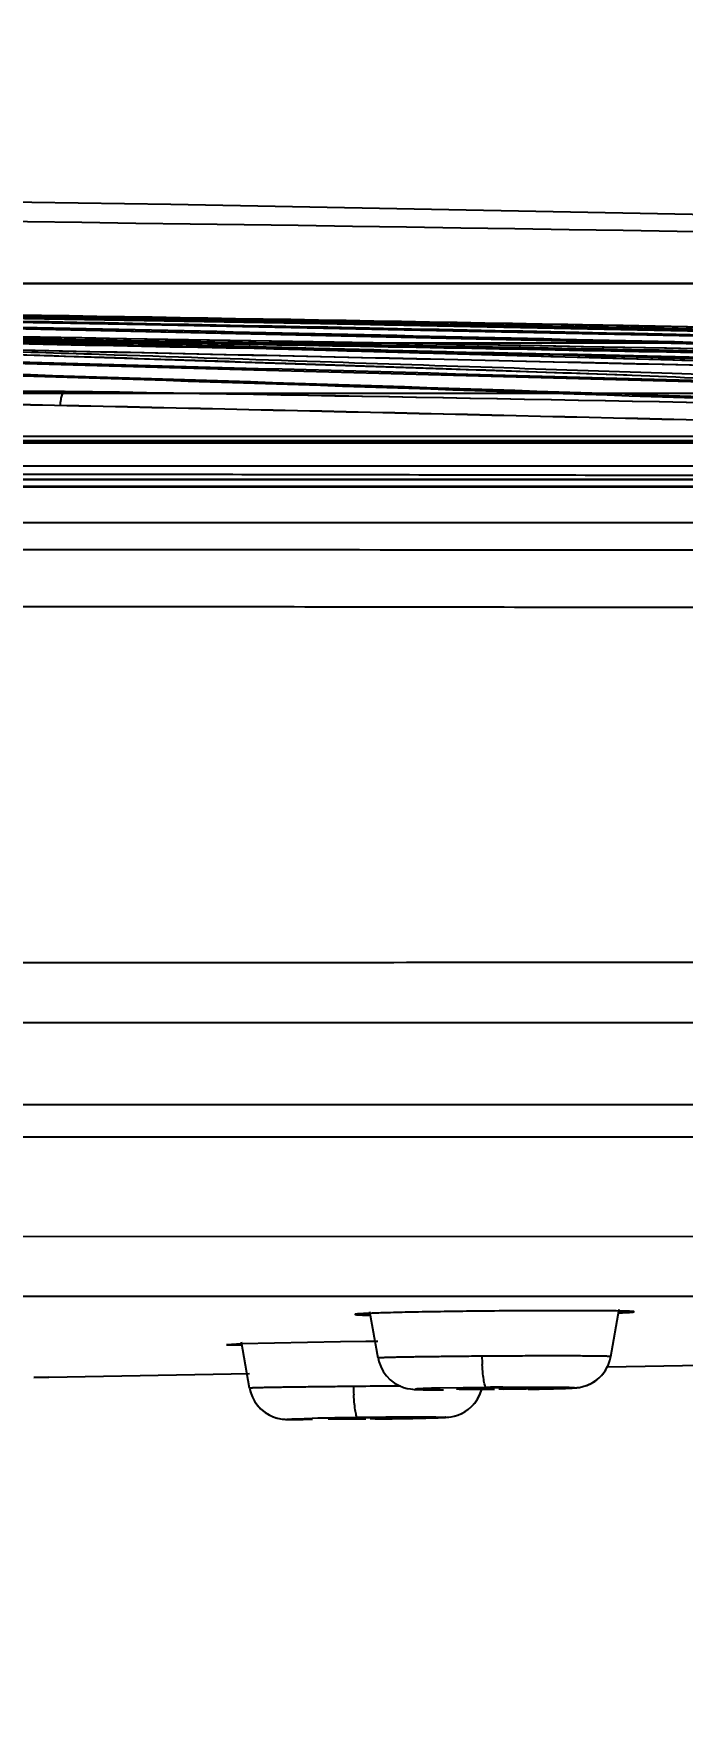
# Model space of a CAD drawing. Header units: millimetres. Extents: x 687 to 1107, y -116 to 478.
# Drawn here: x 954.598 to 956.319, y 374.081 to 378.553 of the extents above; entities that cross this region are included whole.
import ezdxf

# ---------------------------------------------------------------- set-up
doc = ezdxf.new("R2010")
doc.units = ezdxf.units.MM
doc.header["$LTSCALE"] = 0.1
doc.layers.add('DIM', color=3, linetype='Continuous')
doc.styles.get("Standard").update_dxf_attribs({"font": 'arial.ttf'})
doc.dimstyles.new('ISO-25', dxfattribs={"dimtxt": 2.5, "dimasz": 2.5, "dimexe": 1.25, "dimexo": 0.625, "dimtad": 1, "dimlfac": 5, "dimtxsty": 'Standard', "dimcen": 2.5, "dimadec": 0, "dimazin": 0, "dimtfac": 1, "dimtmove": 0, "dimatfit": 3, "dimfxl": 0, "dimarcsym": 0})

# ---------------------------------------------------------------- blocks, each defined once
blk = doc.blocks.new('*D66')
at = {"layer": 'Defpoints', "color": 0}
for p in [(944.6671, 406.9555), (944.6671, 389.8246), (1014.6687, 375.8242)]:
    blk.add_point(p, dxfattribs=at)
at = {"layer": 'DIM', "color": 0, "lineweight": -2}
for p, q in [((944.6671, 390.4496), (944.6671, 408.2055)), ((1014.6687, 376.4492), (1014.6687, 408.2055)), ((1012.1687, 406.9555), (947.1671, 406.9555))]:
    blk.add_line(p, q, dxfattribs=at)
at = {"layer": 'DIM', "color": 0}
for points in [[(947.1671, 407.3722), (947.1671, 406.5389), (944.6671, 406.9555)], [(1012.1687, 407.3722), (1012.1687, 406.5389), (1014.6687, 406.9555)]]:
    blk.add_solid(points, dxfattribs=at)
at = {"layer": 'DIM', "color": 0, "insert": (979.6679, 408.8578), "char_height": 2.5, "attachment_point": 5}
blk.add_mtext('350', dxfattribs=at)
blk = doc.blocks.new('*D59')
at = {"layer": 'Defpoints', "color": 0}
for p in [(924.9281, 376.0821), (964.4062, 376.0834), (964.4062, 366.3875)]:
    blk.add_point(p, dxfattribs=at)
at = {"layer": 'DIM', "color": 0, "lineweight": -2}
for p, q in [((924.9281, 375.4571), (924.9281, 365.1375)), ((964.4062, 375.4584), (964.4062, 365.1375)), ((927.4281, 366.3875), (961.9062, 366.3875))]:
    blk.add_line(p, q, dxfattribs=at)
at = {"layer": 'DIM', "color": 0}
for points in [[(927.4281, 366.8042), (927.4281, 365.9709), (924.9281, 366.3875)], [(961.9062, 366.8042), (961.9062, 365.9709), (964.4062, 366.3875)]]:
    blk.add_solid(points, dxfattribs=at)
at = {"layer": 'DIM', "color": 0, "insert": (944.6671, 368.289), "char_height": 2.5, "attachment_point": 5}
blk.add_mtext('197', dxfattribs=at)

msp = doc.modelspace()

# ---------------------------------------------------------------- linework, layer by layer
for p, q in [((954.6796, 377.6032), (949.9044, 377.6032)), ((957.5897, 377.5969), (951.5037, 377.5994)), ((953.7062, 377.5986), (959.3718, 377.5964)), ((963.4856, 377.4667), (925.8486, 377.4667)), ((927.8361, 377.4666), (956.7883, 377.4667)), ((945.7182, 377.4731), (963.2813, 377.4731)), ((946.085, 377.4731), (963.2877, 377.4731)), ((951.5283, 377.4857), (957.652, 377.4832)), ((959.4495, 377.4827), (953.7408, 377.4849)), ((945.7815, 377.4056), (963.2928, 377.4056)), ((957.7062, 377.3691), (953.6734, 377.3693)), ((953.6849, 377.3693), (959.4959, 377.3693)), ((963.131, 377.3504), (953.6724, 377.3503)), ((953.6653, 377.2556), (963.0315, 377.2556)), ((955.1209, 377.1825), (953.8861, 377.1835)), ((955.2548, 377.1824), (955.1209, 377.1825)), ((955.463, 377.1822), (955.2548, 377.1824)), ((955.5176, 377.1821), (955.463, 377.1822)), ((955.7079, 377.182), (955.5176, 377.1821)), ((955.7828, 377.1819), (955.7079, 377.182)), ((955.8399, 377.1819), (955.7828, 377.1819)), ((955.8871, 377.1819), (955.8399, 377.1819)), ((956.1309, 377.1818), (955.8871, 377.1819)), ((956.183, 377.1817), (956.1309, 377.1818)), ((956.6125, 377.1817), (956.183, 377.1817)), ((944.6673, 375.9279), (958.8297, 375.9279)), ((958.721, 375.7092), (946.9021, 375.7092)), ((925.3524, 375.6246), (963.9821, 375.6246)), ((959.5566, 375.36), (954.2395, 375.3591)), ((954.5632, 375.2014), (954.6043, 375.2014)), ((954.6043, 375.2014), (954.6397, 375.2014)), ((954.6397, 375.2014), (954.6808, 375.2014)), ((954.6808, 375.2014), (955.4517, 375.2015)), ((955.4517, 375.2015), (955.7262, 375.2015)), ((955.7262, 375.2015), (955.821, 375.2015)), ((955.821, 375.2015), (956.1431, 375.2016)), ((956.1431, 375.2016), (956.1916, 375.2016)), ((956.1916, 375.2016), (957.3373, 375.2018)), ((955.5121, 375.0372), (955.4904, 375.16)), ((956.1298, 375.0411), (956.152, 375.167)), ((955.1496, 375.0748), (955.1102, 375.0726)), ((955.1102, 375.0726), (955.1499, 375.0714)), ((955.4127, 375.0802), (955.1496, 375.0748)), ((955.1711, 374.9573), (955.1496, 375.0796)), ((955.4794, 375.0811), (955.4127, 375.0802)), ((955.5117, 375.0815), (955.4794, 375.0811)), ((955.5121, 375.0371), (955.5121, 375.0371)), ((955.8206, 375.0423), (955.7876, 375.042)), ((956.1205, 375.0138), (956.7992, 375.0263)), ((954.5989, 374.9858), (954.6385, 374.9864)), ((954.6385, 374.9864), (954.5989, 374.9858)), ((954.6385, 374.9864), (955.1705, 374.9963)), ((955.1712, 374.9573), (955.1733, 374.948)), ((955.4795, 374.9621), (955.4464, 374.9618)), ((955.799, 374.9595), (955.6768, 374.9575)), ((955.7225, 374.9559), (955.7206, 374.9556)), ((955.7836, 374.9576), (955.7225, 374.9559)), ((955.8206, 374.958), (955.809, 374.9579)), ((955.8434, 374.9599), (955.9652, 374.9602)), ((955.9661, 374.9556), (955.8447, 374.9537)), ((955.8576, 374.9555), (955.911, 374.9567)), ((955.911, 374.9567), (955.9187, 374.9572)), ((955.9187, 374.9572), (955.9206, 374.9575)), ((955.9844, 374.956), (955.9936, 374.9563)), ((955.9878, 374.9561), (956.002, 374.9566)), ((955.9973, 374.9564), (956.0095, 374.9568)), ((956.0057, 374.9567), (956.0162, 374.9571)), ((956.0132, 374.957), (956.0219, 374.9573)), ((956.0198, 374.9572), (956.027, 374.9576)), ((956.0254, 374.9575), (956.0314, 374.9579)), ((955.2767, 374.8741), (955.2825, 374.874)), ((955.3813, 374.8762), (955.3795, 374.876)), ((955.3795, 374.876), (955.4598, 374.8761)), ((955.4422, 374.8778), (955.3813, 374.8762)), ((955.4795, 374.8783), (955.4676, 374.8782)), ((955.5795, 374.8786), (955.5045, 374.8786)), ((955.5168, 374.8769), (955.57, 374.8781)), ((955.57, 374.8781), (955.5777, 374.8784)), ((955.5777, 374.8784), (955.5795, 374.8786))]:
    msp.add_line(p, q)
for points in [[(963.6652, 377.8919), (960.8572, 377.9723), (957.9595, 378.0418), (954.9619, 378.0993), (951.8879, 378.1431), (948.7709, 378.1718)], [(956.1722, 377.6466), (954.4387, 377.7042), (952.7709, 377.755), (951.1688, 377.7979), (949.6324, 377.8324), (948.1617, 377.8582), (946.7567, 377.8753)], [(959.3728, 377.5964), (957.0874, 377.6637), (954.8974, 377.7252), (952.8028, 377.7784), (950.8036, 377.8217), (948.8998, 377.854), (947.0915, 377.8747)], [(961.7131, 377.5979), (959.106, 377.663), (956.6079, 377.7233), (954.2185, 377.7762), (951.938, 377.8196), (949.7664, 377.8522), (947.7036, 377.8735)], [(962.5689, 377.6009), (959.8995, 377.6689), (957.3414, 377.7291), (954.8948, 377.7802), (952.5595, 377.8213), (950.3358, 377.8519), (948.2234, 377.8722)], [(962.9272, 377.603), (960.2865, 377.6741), (957.7492, 377.7343), (955.3154, 377.7837), (952.9851, 377.8226), (950.7584, 377.8515), (948.6352, 377.871)], [(963.0447, 377.6037), (960.5221, 377.673), (958.0586, 377.7321), (955.6542, 377.7812), (953.3091, 377.8204), (951.0232, 377.8501), (948.7966, 377.8705)], [(963.2253, 377.6047), (960.8616, 377.6715), (958.5009, 377.7292), (956.1432, 377.7779), (953.7885, 377.8175), (951.4369, 377.848), (949.0883, 377.8695)], [(963.2297, 377.6047), (960.8711, 377.6715), (958.515, 377.7291), (956.1613, 377.7778), (953.8103, 377.8173), (951.4618, 377.8479), (949.1159, 377.8694)], [(963.2384, 377.6048), (960.9954, 377.6685), (958.7084, 377.7251), (956.3776, 377.7739), (954.0028, 377.8146), (951.5842, 377.8466), (949.1218, 377.8694)], [(955.5122, 375.0372), (955.5143, 375.0277), (955.519, 375.0145), (955.5258, 375.0017), (955.5344, 374.9899), (955.5445, 374.9795), (955.5558, 374.9709), (955.5677, 374.9642), (955.5791, 374.9595), (955.5893, 374.9567), (955.5978, 374.9552), (955.6035, 374.9545), (955.6079, 374.9542), (955.612, 374.9539), (955.616, 374.9538), (955.6206, 374.9536), (955.6258, 374.9535), (955.6317, 374.9533), (955.6383, 374.9532), (955.6457, 374.9531), (955.6539, 374.953)], [(956.0304, 374.9578), (956.0347, 374.9581), (956.0396, 374.9586), (956.0464, 374.9595), (956.0551, 374.9613), (956.0668, 374.965), (956.0799, 374.9711), (956.0929, 374.9797), (956.1048, 374.9907), (956.1147, 375.0034), (956.1223, 375.0172), (956.1273, 375.0308), (956.1297, 375.0411)], [(956.0314, 374.9579), (956.0357, 374.9582), (956.0406, 374.9587), (956.0467, 374.9595), (956.0557, 374.9614), (956.0663, 374.9648), (956.0772, 374.9696), (956.0883, 374.9763), (956.0987, 374.9846), (956.1082, 374.9946), (956.1163, 375.006), (956.1204, 375.0138)], [(955.1712, 374.9572), (955.1738, 374.9463), (955.1787, 374.9331), (955.1854, 374.9209), (955.1935, 374.9099), (955.2026, 374.9004), (955.2126, 374.8925), (955.2232, 374.8861), (955.2337, 374.8813), (955.2441, 374.8779), (955.2532, 374.8759), (955.2599, 374.875), (955.2649, 374.8746), (955.2684, 374.8744), (955.2713, 374.8743), (955.2746, 374.8742)], [(955.91, 374.9545), (955.9253, 374.9547), (955.9397, 374.955), (955.9532, 374.9553), (955.9657, 374.9556), (955.9773, 374.9558), (955.9878, 374.9561)], [(955.1733, 374.948), (955.1779, 374.935), (955.1841, 374.9229), (955.1918, 374.9119), (955.2005, 374.9024), (955.21, 374.8944), (955.2202, 374.8877), (955.2305, 374.8826), (955.2407, 374.8788), (955.25, 374.8765), (955.2573, 374.8753), (955.2631, 374.8747), (955.2668, 374.8745), (955.2699, 374.8743), (955.2732, 374.8742), (955.2782, 374.8741)], [(955.714, 374.8829), (955.723, 374.8855), (955.7326, 374.8895), (955.7421, 374.8945), (955.7513, 374.9008), (955.7602, 374.9085), (955.7684, 374.9176), (955.7756, 374.928), (955.7817, 374.9395), (955.7863, 374.952)], [(955.7143, 374.8829), (955.7236, 374.8857), (955.7334, 374.8898), (955.7429, 374.895), (955.7522, 374.9015), (955.7609, 374.9093), (955.769, 374.9185), (955.7762, 374.9289), (955.7821, 374.9405), (955.7865, 374.953)], [(955.2825, 374.874), (955.2873, 374.874), (955.2929, 374.8739), (955.2991, 374.8739), (955.306, 374.8739), (955.3136, 374.8739)], [(955.5623, 374.8764), (955.5771, 374.8767), (955.5912, 374.877), (955.6044, 374.8772), (955.6168, 374.8775), (955.6283, 374.8777), (955.6388, 374.878), (955.6485, 374.8782)], [(955.6485, 374.8782), (955.6571, 374.8785), (955.6649, 374.8787), (955.6717, 374.8789)], [(955.6717, 374.8789), (955.6777, 374.8791), (955.6828, 374.8793), (955.6873, 374.8795), (955.6913, 374.8797), (955.695, 374.88), (955.6994, 374.8804), (955.706, 374.8812), (955.7143, 374.8829)]]:
    msp.add_lwpolyline(points)
for centre, radius, start, end in [((944.5977, -239.7423), 617.5703, 88.2712144, 89.5829198), ((944.6133, -238.4559), 616.2838, 88.2696343, 89.5819234), ((937.4145, -416.4997), 794.2528, 88.5888431, 88.8865301), ((937.2706, -422.3442), 800.0986, 88.5888504, 88.8843634), ((944.5526, -239.4383), 617.1245, 88.8465343, 89.0597381), ((944.5592, -239.137), 616.8233, 88.8465843, 89.0596112), ((944.2526, -85.3609), 462.9471, 88.698692, 88.94804), ((956.042, 351.0287), 24.1344, 90.52555, 90.67857), ((956.5879, 375.0655), 0.8007, 181.6822, 183.2654), ((956.2399, 374.9876), 0.7939, 181.8631, 183.466), ((955.8136, 338.0745), 36.8891, 90.37594, 90.51887), ((955.8775, 368.8039), 6.1543, 90.63773, 90.87446), ((955.954, 360.8974), 14.0629, 90.45076, 90.63166), ((955.7592, 381.4881), 6.5333, 270.35956, 270.53835), ((955.8817, 368.4602), 6.4981, 90.32411, 90.53882), ((955.7637, 381.1099), 6.1551, 270.63772, 270.87443), ((955.6436, 360.9023), 13.9781, 90.76, 91.25583), ((955.5966, 365.7726), 9.1065, 90.81159, 90.97129), ((955.7515, 354.038), 20.8432, 90.68438, 90.80633), ((955.3538, 384.5715), 9.696, 270.62656, 270.7428), ((955.6044, 365.2531), 9.626, 90.59461, 90.74321), ((955.3624, 383.9825), 9.1069, 270.81158, 270.97129), ((955.7106, 357.4179), 17.463, 90.28298, 90.68264), ((955.3196, 388.8151), 13.9408, 270.75939, 271.25797)]:
    msp.add_arc(centre, radius, start, end)
for points, knots in [([(926.277, 377.8907), (929.3414, 377.9675), (935.4713, 378.0827), (944.6676, 378.1402), (953.8638, 378.0826), (959.9937, 377.9675), (963.0581, 377.8907)], [0, 0, 0, 0, 0.25, 0.5, 0.75, 1, 1, 1, 1]), ([(944.667, 377.8881), (945.0706, 377.8881), (945.8772, 377.8883), (947.086, 377.889), (948.2918, 377.8897), (949.4933, 377.8902), (950.6887, 377.8903), (952.2636, 377.8901), (953.8207, 377.8899), (955.3507, 377.8896), (956.4552, 377.8895), (957.5152, 377.8893), (958.5133, 377.8891), (959.4275, 377.889), (960.2397, 377.8891), (960.9373, 377.8892), (961.514, 377.8893), (961.9179, 377.8895), (962.183, 377.8897), (962.386, 377.8898), (962.5935, 377.89), (962.7982, 377.8903), (962.9371, 377.8905), (963.0298, 377.8907), (963.1085, 377.8908), (963.1986, 377.891), (963.2968, 377.8912), (963.3826, 377.8913), (963.4559, 377.8915), (963.5179, 377.8916), (963.5624, 377.8917), (963.5925, 377.8918), (963.6109, 377.8918), (963.6266, 377.8919), (963.6395, 377.8919), (963.6486, 377.8919), (963.6546, 377.8919), (963.6581, 377.8919), (963.6609, 377.8919), (963.663, 377.8919), (963.6644, 377.8919), (963.6652, 377.8919), (963.6655, 377.8919), (963.6656, 377.8919)], [0, 0, 0, 0, 0.063732, 0.127369, 0.190866, 0.254139, 0.317094, 0.379625, 0.502835, 0.562966, 0.621227, 0.677238, 0.730352, 0.778832, 0.821598, 0.85859, 0.888999, 0.912651, 0.922367, 0.930873, 0.9447, 0.955137, 0.963199, 0.966622, 0.969786, 0.975624, 0.980838, 0.985306, 0.989164, 0.992421, 0.995086, 0.996199, 0.997167, 0.997992, 0.998674, 0.999215, 0.999432, 0.999615, 0.999763, 0.999877, 0.999956, 0.999982, 1, 1, 1, 1]), ([(963.0581, 377.8907), (963.0099, 377.8906), (962.9009, 377.8904), (962.7273, 377.8902), (962.5183, 377.8899), (962.2824, 377.8898), (962.004, 377.8896), (961.6714, 377.8894), (961.2614, 377.8892), (960.7632, 377.8891), (960.1833, 377.8891), (959.534, 377.889), (958.8251, 377.8891), (958.0913, 377.8892), (957.3392, 377.8894), (956.6118, 377.8895), (955.8935, 377.8896), (955.151, 377.8897), (954.3579, 377.8898), (953.5595, 377.8899), (952.796, 377.89), (952.1156, 377.8901), (951.4776, 377.8902), (950.8784, 377.8903), (950.2728, 377.8903), (949.6846, 377.8904), (949.1184, 377.8904), (948.61, 377.8903), (948.1361, 377.8902), (947.711, 377.8901), (947.2993, 377.89), (946.907, 377.8898), (946.5204, 377.8897), (946.1455, 377.8895), (945.7764, 377.8893), (945.4099, 377.8891), (945.0402, 377.8889), (944.7916, 377.8889), (944.6672, 377.8889)], [0, 0, 0, 0, 0.007865, 0.01778, 0.028328, 0.041955, 0.056264, 0.073729, 0.096226, 0.123137, 0.154999, 0.190818, 0.229056, 0.270639, 0.310512, 0.35174, 0.389304, 0.427678, 0.472863, 0.518671, 0.557925, 0.597414, 0.62966, 0.661992, 0.695165, 0.728437, 0.757945, 0.787531, 0.811366, 0.835242, 0.856876, 0.878536, 0.899228, 0.919939, 0.939685, 0.959446, 0.979719, 1, 1, 1, 1]), ([(957.5897, 377.5969), (957.5143, 377.6), (957.3493, 377.5962), (957.0797, 377.5976), (956.7641, 377.6075), (956.4159, 377.6378), (956.0499, 377.6503), (955.6666, 377.6637), (955.2456, 377.678), (954.7637, 377.6937), (954.2148, 377.7112), (953.5965, 377.7302), (952.9016, 377.7515), (952.1244, 377.7733), (951.2575, 377.7961), (950.2935, 377.819), (949.2219, 377.8411), (948.0308, 377.8611), (947.1956, 377.8712), (946.7563, 377.8753)], [0, 0, 0, 0, 0.020886, 0.045648, 0.074644, 0.108252, 0.142373, 0.175979, 0.214437, 0.258965, 0.309439, 0.366477, 0.430193, 0.501884, 0.581704, 0.670234, 0.76879, 0.878402, 1, 1, 1, 1]), ([(957.8552, 377.5968), (957.7787, 377.5998), (957.6129, 377.6061), (957.3439, 377.6157), (957.034, 377.6264), (956.679, 377.6383), (956.278, 377.6512), (955.8322, 377.6657), (955.3386, 377.6822), (954.7791, 377.701), (954.1433, 377.7204), (953.4188, 377.7428), (952.6086, 377.7659), (951.7039, 377.7903), (950.6998, 377.8149), (949.5857, 377.8387), (948.35, 377.8599), (947.4846, 377.8705), (947.0299, 377.8748)], [0, 0, 0, 0, 0.021231, 0.045963, 0.074553, 0.107144, 0.144367, 0.185681, 0.23072, 0.281188, 0.340774, 0.406927, 0.481984, 0.565314, 0.657643, 0.760226, 0.874042, 1, 1, 1, 1]), ([(959.3718, 377.5964), (959.0978, 377.6045), (958.4871, 377.6227), (957.5079, 377.6514), (956.3903, 377.6837), (955.1561, 377.7181), (953.7934, 377.7543), (952.3023, 377.7908), (950.6807, 377.8255), (948.9291, 377.8554), (947.7182, 377.8694), (947.0913, 377.8747)], [0, 0, 0, 0, 0.066936, 0.149212, 0.239255, 0.339989, 0.450754, 0.572156, 0.704266, 0.846881, 1, 1, 1, 1]), ([(947.3501, 377.8742), (947.9687, 377.8689), (949.1646, 377.8548), (950.8964, 377.8252), (952.5034, 377.7908), (953.9856, 377.7545), (955.3445, 377.7185), (956.5793, 377.6842), (957.7021, 377.6519), (958.6925, 377.623), (959.3133, 377.6047), (959.5935, 377.5964)], [0, 0, 0, 0, 0.151541, 0.292973, 0.424288, 0.545286, 0.656171, 0.757283, 0.847871, 0.931329, 1, 1, 1, 1]), ([(947.7034, 377.8735), (948.2655, 377.8691), (949.3895, 377.8582), (951.028, 377.8361), (952.619, 377.8093), (954.1148, 377.7799), (955.5627, 377.7483), (956.9157, 377.7168), (958.2209, 377.6851), (959.432, 377.655), (960.5958, 377.6258), (961.3405, 377.6072), (961.7127, 377.5979)], [0, 0, 0, 0, 0.120335, 0.240664, 0.350842, 0.461011, 0.560979, 0.660907, 0.750759, 0.840507, 0.920287, 1, 1, 1, 1]), ([(961.8164, 377.5981), (961.4444, 377.6075), (960.6999, 377.6262), (959.5385, 377.6554), (958.3317, 377.6856), (957.0346, 377.7172), (955.6917, 377.7486), (954.2577, 377.7799), (952.7777, 377.8091), (951.2063, 377.8356), (949.5894, 377.8577), (948.481, 377.8686), (947.9268, 377.8729)], [0, 0, 0, 0, 0.08037, 0.160806, 0.250878, 0.341052, 0.440986, 0.540952, 0.650799, 0.760646, 0.880321, 1, 1, 1, 1]), ([(962.5688, 377.6009), (961.1348, 377.6384), (958.1072, 377.7164), (953.3255, 377.817), (949.9774, 377.8593), (948.2233, 377.8722)], [0, 0, 0, 0, 0.299917, 0.633249, 1, 1, 1, 1]), ([(948.4045, 377.8717), (950.1375, 377.8587), (953.4487, 377.8166), (958.1828, 377.7167), (961.1838, 377.6388), (962.607, 377.6011)], [0, 0, 0, 0, 0.366003, 0.699335, 1, 1, 1, 1]), ([(948.6352, 377.871), (950.3378, 377.8587), (953.6287, 377.8198), (958.3927, 377.7251), (961.4539, 377.6449), (962.9272, 377.603)], [0, 0, 0, 0, 0.357344, 0.690675, 1, 1, 1, 1]), ([(962.9509, 377.6031), (961.4868, 377.6451), (958.447, 377.7251), (953.7196, 377.8194), (950.4561, 377.8582), (948.7687, 377.8705)], [0, 0, 0, 0, 0.309778, 0.643109, 1, 1, 1, 1]), ([(963.0446, 377.6037), (961.5539, 377.6472), (958.4801, 377.7281), (953.7307, 377.8208), (950.472, 377.8584), (948.7965, 377.8705)], [0, 0, 0, 0, 0.313961, 0.647293, 1, 1, 1, 1]), ([(948.9046, 377.8701), (950.5673, 377.858), (953.8034, 377.8204), (958.5228, 377.728), (961.5794, 377.6472), (963.0629, 377.6038)], [0, 0, 0, 0, 0.352257, 0.685588, 1, 1, 1, 1]), ([(949.0883, 377.8695), (950.6551, 377.8582), (953.7928, 377.8234), (958.5053, 377.7352), (961.6507, 377.6522), (963.2253, 377.6047)], [0, 0, 0, 0, 0.332426, 0.665759, 1, 1, 1, 1]), ([(963.2299, 377.6047), (961.6584, 377.6522), (958.5188, 377.7351), (953.814, 377.8233), (950.6807, 377.858), (949.1159, 377.8694)], [0, 0, 0, 0, 0.334113, 0.667441, 1, 1, 1, 1]), ([(957.6413, 377.5389), (956.3932, 377.5849), (953.9415, 377.6668), (950.3306, 377.768), (947.9675, 377.8055), (946.8083, 377.8173)], [0, 0, 0, 0, 0.345747, 0.679093, 1, 1, 1, 1]), ([(946.9775, 377.8168), (948.1369, 377.8048), (950.4993, 377.767), (954.1075, 377.6657), (956.5563, 377.5844), (957.8025, 377.5388)], [0, 0, 0, 0, 0.321217, 0.65454, 1, 1, 1, 1]), ([(947.1404, 377.8168), (948.4567, 377.8041), (951.1378, 377.7655), (955.231, 377.6617), (958.0079, 377.5825), (959.4204, 377.5385)], [0, 0, 0, 0, 0.321507, 0.654857, 1, 1, 1, 1]), ([(959.5434, 377.5384), (958.1362, 377.5821), (955.3687, 377.6609), (951.2878, 377.7645), (948.6139, 377.8034), (947.3004, 377.8163)], [0, 0, 0, 0, 0.344905, 0.678229, 1, 1, 1, 1]), ([(961.7542, 377.5402), (960.1454, 377.5826), (956.9802, 377.6594), (952.3108, 377.7633), (949.2499, 377.8025), (947.7457, 377.8158)], [0, 0, 0, 0, 0.344576, 0.677922, 1, 1, 1, 1]), ([(947.8839, 377.8152), (949.376, 377.8018), (952.4115, 377.7626), (957.0409, 377.6591), (960.1784, 377.5826), (961.7728, 377.5405)], [0, 0, 0, 0, 0.32224, 0.655564, 1, 1, 1, 1]), ([(948.2576, 377.8146), (949.7942, 377.8023), (952.9249, 377.7649), (957.7063, 377.6673), (960.951, 377.5879), (962.602, 377.5433)], [0, 0, 0, 0, 0.321331, 0.654667, 1, 1, 1, 1]), ([(962.571, 377.5435), (960.937, 377.5881), (957.7252, 377.6674), (952.9915, 377.7644), (949.8915, 377.8018), (948.3696, 377.8141)], [0, 0, 0, 0, 0.345234, 0.678561, 1, 1, 1, 1]), ([(962.9505, 377.5451), (961.363, 377.5902), (958.1879, 377.6745), (953.4246, 377.7621), (950.249, 377.8016), (948.6613, 377.8131)], [0, 0, 0, 0, 0.333376, 0.666709, 1, 1, 1, 1]), ([(948.7424, 377.8124), (950.3186, 377.7995), (953.4708, 377.7623), (958.1983, 377.6731), (961.3494, 377.5913), (962.9247, 377.5448)], [0, 0, 0, 0, 0.333361, 0.666693, 1, 1, 1, 1]), ([(948.8165, 377.8127), (950.3997, 377.8004), (953.5661, 377.7643), (958.3155, 377.6753), (961.4813, 377.5929), (963.0642, 377.5459)], [0, 0, 0, 0, 0.333299, 0.666632, 1, 1, 1, 1]), ([(963.0403, 377.5459), (961.4678, 377.592), (958.3226, 377.6755), (953.6038, 377.7633), (950.4575, 377.8008), (948.8842, 377.8123)], [0, 0, 0, 0, 0.33331, 0.666643, 1, 1, 1, 1]), ([(963.8834, 377.7339), (963.8833, 377.7339), (963.883, 377.7339), (963.8822, 377.7339), (963.8808, 377.7339), (963.8787, 377.7339), (963.8759, 377.7339), (963.8724, 377.7339), (963.8664, 377.7339), (963.8573, 377.7339), (963.8443, 377.7339), (963.8287, 377.7339), (963.8103, 377.7338), (963.7802, 377.7338), (963.7357, 377.7336), (963.6738, 377.7335), (963.6005, 377.7333), (963.5148, 377.7332), (963.4166, 377.733), (963.3266, 377.7328), (963.2478, 377.7327), (963.1549, 377.7325), (963.0154, 377.7323), (962.8091, 377.732), (962.5995, 377.7318), (962.3941, 377.7316), (962.1245, 377.7314), (961.7126, 377.7313), (961.1237, 377.7311), (960.4103, 377.731), (959.5797, 377.731), (958.6456, 377.7311), (957.6281, 377.7313), (956.5504, 377.7314), (955.4305, 377.7316), (953.8837, 377.7318), (952.3124, 377.7321), (950.7254, 377.7323), (949.5227, 377.7322), (948.3143, 377.7317), (947.1013, 377.731), (945.8851, 377.7303), (945.0733, 377.7301), (944.6671, 377.73)], [0, 0, 0, 0, 0.000018, 0.000044, 0.000122, 0.000234, 0.00038, 0.000561, 0.000776, 0.001311, 0.001985, 0.002801, 0.003758, 0.004858, 0.007491, 0.01071, 0.014522, 0.018937, 0.024088, 0.029858, 0.032987, 0.036376, 0.044374, 0.054763, 0.068576, 0.077093, 0.086843, 0.110664, 0.141389, 0.178788, 0.222043, 0.271058, 0.324611, 0.3809, 0.439303, 0.499452, 0.622372, 0.684611, 0.747218, 0.810128, 0.873273, 0.936586, 1, 1, 1, 1]), ([(944.6674, 377.7311), (945.0753, 377.7311), (945.8902, 377.7313), (947.1104, 377.7318), (948.3257, 377.7323), (949.5349, 377.7326), (950.7379, 377.7325), (952.3279, 377.7323), (954.2807, 377.732), (956.1976, 377.7317), (957.6686, 377.7315), (958.6891, 377.7313), (959.4902, 377.7312), (960.0815, 377.7312), (960.4843, 377.7312), (960.8573, 377.7313), (961.1983, 377.7313), (961.506, 377.7314), (961.851, 377.7315), (962.2084, 377.7317), (962.5608, 377.7319), (962.8267, 377.7322), (963.0277, 377.7325), (963.1837, 377.7327), (963.3114, 377.733), (963.4216, 377.7332), (963.5432, 377.7334), (963.6658, 377.7337), (963.7783, 377.7339), (963.8459, 377.734), (963.876, 377.7341), (963.8835, 377.7341)], [0, 0, 0, 0, 0.063689, 0.12722, 0.190484, 0.253422, 0.316005, 0.378287, 0.501663, 0.620872, 0.677539, 0.731322, 0.780187, 0.802618, 0.82362, 0.843074, 0.860853, 0.87686, 0.891117, 0.91471, 0.932661, 0.94612, 0.956222, 0.964048, 0.970467, 0.976161, 0.981256, 0.989445, 0.995302, 0.998822, 1, 1, 1, 1]), ([(954.6685, 377.5662), (954.6691, 377.5714), (954.6702, 377.5788), (954.672, 377.5878), (954.6734, 377.5931), (954.6748, 377.5974), (954.6764, 377.6008), (954.6782, 377.6032), (954.6796, 377.6032)], [0, 0, 0, 0, 0.397963, 0.562548, 0.701616, 0.814151, 0.900163, 1, 1, 1, 1]), ([(950.1994, 377.3819), (950.4777, 377.382), (950.8947, 377.382), (951.4501, 377.3812), (952.0027, 377.3801), (952.5535, 377.3792), (953.1023, 377.38), (953.6462, 377.3815), (954.3207, 377.3838), (955.1221, 377.3833), (955.9108, 377.3814), (956.4321, 377.3806), (956.6901, 377.3804)], [0, 0, 0, 0, 0.128622, 0.192739, 0.256702, 0.384029, 0.447329, 0.510347, 0.635438, 0.759056, 0.88076, 1, 1, 1, 1]), ([(953.6724, 377.3503), (954.4122, 377.3503), (955.7527, 377.3502), (957.5781, 377.3503), (959.0535, 377.3503), (960.2415, 377.3503), (961.1872, 377.3503), (961.919, 377.3503), (962.4571, 377.35), (962.8389, 377.3504), (963.0448, 377.351), (963.1311, 377.3508)], [0, 0, 0, 0, 0.234635, 0.425168, 0.578946, 0.702579, 0.801963, 0.878897, 0.934701, 0.97261, 1, 1, 1, 1]), ([(949.7993, 377.0307), (950.4239, 377.0318), (951.6664, 377.0327), (953.2141, 377.0327), (954.4385, 377.0324), (955.1935, 377.032), (955.7899, 377.031), (956.2297, 377.0302), (956.6634, 377.0299), (956.9503, 377.0303), (957.0927, 377.0306)], [0, 0, 0, 0, 0.256904, 0.511089, 0.636606, 0.76055, 0.821626, 0.881952, 0.941438, 1, 1, 1, 1]), ([(944.6671, 376.0869), (945.4076, 376.0872), (946.8858, 376.0874), (949.0967, 376.0868), (951.2904, 376.0872), (953.1023, 376.087), (954.5314, 376.0872), (955.5791, 376.0876), (956.6018, 376.0883), (957.4349, 376.0888), (958.082, 376.0884), (958.6947, 376.0876), (959.4188, 376.0865), (960.2301, 376.0866), (960.745, 376.0871), (960.9883, 376.0872)], [0, 0, 0, 0, 0.136111, 0.271708, 0.406381, 0.539336, 0.604747, 0.669067, 0.731911, 0.792739, 0.82219, 0.850865, 0.905361, 0.95527, 1, 1, 1, 1]), ([(955.4902, 375.1559), (955.4872, 375.1558), (955.4815, 375.1556), (955.4736, 375.1552), (955.4668, 375.1548), (955.4613, 375.1545), (955.4569, 375.1541), (955.4541, 375.1538), (955.4525, 375.1536), (955.4517, 375.1534), (955.4513, 375.1533), (955.4511, 375.1531), (955.4511, 375.1531)], [0, 0, 0, 0, 0.231334, 0.433303, 0.605312, 0.746773, 0.857108, 0.935802, 0.963253, 0.982845, 0.994759, 1, 1, 1, 1]), ([(955.4511, 375.1531), (955.4511, 375.153), (955.4514, 375.1528), (955.4518, 375.1527), (955.4527, 375.1526), (955.4538, 375.1524), (955.4552, 375.1523), (955.4577, 375.1521), (955.4617, 375.1518), (955.4673, 375.1516), (955.4741, 375.1513), (955.482, 375.1511), (955.4877, 375.151), (955.4908, 375.1509)], [0, 0, 0, 0, 0.006213, 0.019328, 0.039975, 0.068282, 0.104291, 0.148017, 0.258625, 0.399775, 0.570828, 0.771125, 1, 1, 1, 1]), ([(955.7561, 375.1614), (955.704, 375.1608), (955.631, 375.1597), (955.5423, 375.1577), (955.5059, 375.1566), (955.4902, 375.1559)], [0, 0, 0, 0, 0.588602, 0.822908, 1, 1, 1, 1]), ([(956.1512, 375.1621), (956.1318, 375.1625), (956.0863, 375.1629), (956.0097, 375.1631), (955.9188, 375.1628), (955.8542, 375.1624), (955.8206, 375.1621)], [0, 0, 0, 0, 0.175702, 0.413328, 0.695148, 1, 1, 1, 1]), ([(956.1913, 375.16), (956.1913, 375.1601), (956.1911, 375.1603), (956.1906, 375.1604), (956.1898, 375.1605), (956.1887, 375.1607), (956.1873, 375.1608), (956.1847, 375.161), (956.1807, 375.1612), (956.1751, 375.1615), (956.1682, 375.1617), (956.1601, 375.1619), (956.1543, 375.162), (956.1512, 375.1621)], [0, 0, 0, 0, 0.005576, 0.018048, 0.038165, 0.06607, 0.101813, 0.145414, 0.256028, 0.39739, 0.568908, 0.76998, 1, 1, 1, 1]), ([(956.1515, 375.1572), (956.1546, 375.1573), (956.1603, 375.1576), (956.1684, 375.1579), (956.1752, 375.1583), (956.1809, 375.1586), (956.1848, 375.1589), (956.1873, 375.1592), (956.1887, 375.1594), (956.1898, 375.1595), (956.1906, 375.1597), (956.1911, 375.1598), (956.1913, 375.16), (956.1913, 375.16)], [0, 0, 0, 0, 0.230123, 0.431313, 0.602916, 0.744282, 0.854773, 0.898282, 0.933958, 0.961823, 0.981925, 0.994402, 1, 1, 1, 1]), ([(955.7876, 375.042), (955.7692, 375.0419), (955.7333, 375.0416), (955.6892, 375.0411), (955.6558, 375.0407), (955.6327, 375.0404), (955.6113, 375.0401), (955.5915, 375.0398), (955.5737, 375.0394), (955.558, 375.0391), (955.5444, 375.0388), (955.5346, 375.0385), (955.5279, 375.0382), (955.5237, 375.0381), (955.5203, 375.0379), (955.5174, 375.0378), (955.5152, 375.0376), (955.5137, 375.0375), (955.5129, 375.0374), (955.5125, 375.0373), (955.5122, 375.0373), (955.5121, 375.0372), (955.5121, 375.0371)], [0, 0, 0, 0, 0.200363, 0.390788, 0.479862, 0.563812, 0.642005, 0.713808, 0.778602, 0.835883, 0.885215, 0.92616, 0.943352, 0.958294, 0.970969, 0.981364, 0.989464, 0.99526, 0.997291, 0.998747, 0.999632, 1, 1, 1, 1]), ([(955.799, 374.9594), (955.7984, 374.9595), (955.7975, 374.9604), (955.7967, 374.9619), (955.7956, 374.9646), (955.7943, 374.9692), (955.7922, 374.9798), (955.7901, 374.997), (955.789, 375.0117), (955.7885, 375.0199)], [0, 0, 0, 0, 0.02943, 0.053031, 0.083841, 0.169096, 0.285948, 0.604285, 1, 1, 1, 1]), ([(956.1298, 375.0411), (956.1298, 375.0411), (956.1296, 375.0412), (956.1293, 375.0413), (956.1288, 375.0413), (956.1279, 375.0414), (956.1261, 375.0416), (956.1235, 375.0417), (956.1202, 375.0418), (956.1161, 375.0419), (956.1114, 375.0421), (956.1059, 375.0422), (956.0998, 375.0423), (956.0902, 375.0424), (956.0767, 375.0425), (956.0587, 375.0427), (956.0384, 375.0427), (956.016, 375.0428), (955.9917, 375.0428), (955.9658, 375.0428), (955.9286, 375.0428), (955.8801, 375.0426), (955.8406, 375.0424), (955.8206, 375.0423)], [0, 0, 0, 0, 0.000399, 0.00135, 0.002895, 0.00504, 0.01112, 0.019572, 0.030371, 0.043488, 0.058896, 0.076567, 0.096474, 0.118576, 0.169097, 0.227567, 0.293418, 0.366071, 0.444833, 0.528947, 0.617657, 0.805468, 1, 1, 1, 1]), ([(955.4464, 374.9618), (955.4279, 374.9616), (955.392, 374.9612), (955.3479, 374.9607), (955.3146, 374.9603), (955.2916, 374.96), (955.2702, 374.9597), (955.2505, 374.9594), (955.2328, 374.9591), (955.2172, 374.9588), (955.2037, 374.9585), (955.1939, 374.9583), (955.1873, 374.9581), (955.1832, 374.9579), (955.1796, 374.9578), (955.1767, 374.9577), (955.1747, 374.9576), (955.1734, 374.9575), (955.1727, 374.9575), (955.1721, 374.9574), (955.1716, 374.9574), (955.1714, 374.9573), (955.1713, 374.9573), (955.1712, 374.9573)], [0, 0, 0, 0, 0.201704, 0.39161, 0.480414, 0.564246, 0.642383, 0.714099, 0.778677, 0.835582, 0.884513, 0.925186, 0.942336, 0.957315, 0.97009, 0.980633, 0.988917, 0.992204, 0.994917, 0.997053, 0.99861, 0.999588, 1, 1, 1, 1]), ([(955.6768, 374.9575), (955.6718, 374.9574), (955.6623, 374.9571), (955.6489, 374.9567), (955.6375, 374.9563), (955.6293, 374.956), (955.6237, 374.9558), (955.6203, 374.9556), (955.6175, 374.9554), (955.6154, 374.9552), (955.6141, 374.9551), (955.6133, 374.955), (955.6127, 374.9549), (955.6122, 374.9548), (955.6118, 374.9548), (955.6116, 374.9547), (955.6115, 374.9546), (955.6117, 374.9545), (955.6119, 374.9544), (955.6125, 374.9543), (955.6135, 374.9542), (955.6153, 374.954), (955.6176, 374.9539), (955.6205, 374.9538), (955.6239, 374.9536), (955.6279, 374.9535), (955.6342, 374.9534), (955.6434, 374.9532), (955.6559, 374.9531), (955.6702, 374.953), (955.6803, 374.9529), (955.6856, 374.9529)], [0, 0, 0, 0, 0.108396, 0.204149, 0.286206, 0.353828, 0.382019, 0.406353, 0.426748, 0.443124, 0.449782, 0.455414, 0.460024, 0.463616, 0.466199, 0.467798, 0.468544, 0.469362, 0.471062, 0.473749, 0.482152, 0.49463, 0.511193, 0.531834, 0.556481, 0.585032, 0.617382, 0.693068, 0.782706, 0.885401, 1, 1, 1, 1]), ([(955.7206, 374.9556), (955.7206, 374.9555), (955.7208, 374.9555), (955.721, 374.9554), (955.7215, 374.9554), (955.7221, 374.9553), (955.723, 374.9553), (955.7244, 374.9552), (955.7266, 374.9551), (955.7298, 374.955), (955.7337, 374.955), (955.7381, 374.9549), (955.7453, 374.9548), (955.7555, 374.9548), (955.7691, 374.9547), (955.7842, 374.9548), (955.7947, 374.9548), (955.8002, 374.9549)], [0, 0, 0, 0, 0.001429, 0.005022, 0.010885, 0.019006, 0.029361, 0.041922, 0.073543, 0.113625, 0.161923, 0.218184, 0.282027, 0.430375, 0.60276, 0.794733, 1, 1, 1, 1]), ([(955.9206, 374.9575), (955.9206, 374.9575), (955.9204, 374.9575), (955.9202, 374.9576), (955.9197, 374.9576), (955.9188, 374.9577), (955.9173, 374.9578), (955.9149, 374.9579), (955.9119, 374.958), (955.9083, 374.9581), (955.904, 374.9581), (955.8973, 374.9582), (955.8876, 374.9583), (955.8747, 374.9583), (955.8603, 374.9583), (955.8502, 374.9582), (955.845, 374.9582)], [0, 0, 0, 0, 0.001431, 0.004996, 0.01081, 0.018863, 0.041589, 0.07296, 0.112741, 0.160697, 0.216588, 0.280088, 0.427943, 0.600231, 0.792804, 1, 1, 1, 1]), ([(955.9652, 374.9602), (955.9746, 374.9602), (955.9879, 374.9601), (956.0043, 374.9598), (956.0139, 374.9597), (956.0207, 374.9595), (956.0251, 374.9593), (956.0275, 374.9592), (956.0295, 374.959), (956.0309, 374.9589), (956.0317, 374.9588), (956.0321, 374.9587), (956.0323, 374.9586), (956.0321, 374.9584), (956.0319, 374.9584), (956.0316, 374.9583), (956.0309, 374.9582), (956.0297, 374.958), (956.0278, 374.9579), (956.0253, 374.9577), (956.0211, 374.9574), (956.0144, 374.9571), (956.0049, 374.9567), (955.9936, 374.9564), (955.9804, 374.956), (955.971, 374.9558), (955.9661, 374.9556)], [0, 0, 0, 0, 0.211948, 0.298299, 0.370419, 0.427574, 0.45031, 0.469031, 0.483663, 0.494198, 0.500664, 0.502406, 0.503261, 0.503993, 0.505557, 0.508098, 0.511644, 0.521778, 0.535987, 0.554261, 0.576531, 0.632727, 0.703908, 0.789399, 0.888445, 1, 1, 1, 1]), ([(955.4582, 374.8791), (955.4576, 374.8792), (955.4567, 374.8801), (955.4559, 374.8815), (955.4547, 374.8842), (955.4534, 374.8888), (955.4512, 374.8994), (955.4491, 374.9166), (955.4479, 374.9314), (955.4474, 374.9396)], [0, 0, 0, 0, 0.029099, 0.052432, 0.082983, 0.167844, 0.284529, 0.60325, 1, 1, 1, 1]), ([(955.338, 374.874), (955.3285, 374.8739), (955.3153, 374.8739), (955.2988, 374.8739), (955.2892, 374.874), (955.2825, 374.8741), (955.2781, 374.8742), (955.2756, 374.8742), (955.2736, 374.8743), (955.2723, 374.8744), (955.2714, 374.8745), (955.2711, 374.8746), (955.2709, 374.8746), (955.271, 374.8747), (955.2712, 374.8747), (955.2716, 374.8748), (955.2723, 374.8749), (955.2735, 374.875), (955.2754, 374.8751), (955.2779, 374.8753), (955.2822, 374.8755), (955.2888, 374.8757), (955.2983, 374.876), (955.3147, 374.8765), (955.3279, 374.8768), (955.3373, 374.877)], [0, 0, 0, 0, 0.211946, 0.29825, 0.370296, 0.42735, 0.450027, 0.468683, 0.48324, 0.493687, 0.500039, 0.501697, 0.502404, 0.503008, 0.504537, 0.50707, 0.510619, 0.520779, 0.535028, 0.553352, 0.575679, 0.632007, 0.703342, 0.789008, 1, 1, 1, 1]), ([(955.6244, 374.8808), (955.6338, 374.8808), (955.6471, 374.8808), (955.6636, 374.8808), (955.6732, 374.8807), (955.68, 374.8806), (955.6844, 374.8806), (955.6869, 374.8805), (955.6889, 374.8804), (955.6902, 374.8803), (955.6911, 374.8802), (955.6915, 374.8802), (955.6917, 374.8801), (955.6915, 374.88), (955.6913, 374.88), (955.691, 374.8799), (955.6903, 374.8798), (955.6891, 374.8797), (955.6872, 374.8796), (955.6848, 374.8795), (955.6805, 374.8793), (955.6739, 374.879), (955.6644, 374.8787), (955.6481, 374.8782), (955.635, 374.8779), (955.6256, 374.8777)], [0, 0, 0, 0, 0.212371, 0.298927, 0.371245, 0.428584, 0.451406, 0.470206, 0.484908, 0.495499, 0.501994, 0.503722, 0.50449, 0.505043, 0.506503, 0.508966, 0.512445, 0.522465, 0.536576, 0.554762, 0.576953, 0.633014, 0.704086, 0.789493, 1, 1, 1, 1])]:
    msp.add_open_spline(points, degree=3, knots=knots)

# ---------------------------------------------------------------- dimensions: what is measured, and where the dimension line sits
at = {"layer": 'DIM'}
dim = msp.add_linear_dim(base=(944.6671, 406.9555), p1=(1014.6687, 375.8242), p2=(944.6671, 389.8246), text='350', dimstyle='ISO-25', dxfattribs=at)
dim.commit()
dim.dimension.update_dxf_attribs({"geometry": '*D66', "text_midpoint": (979.6679, 408.8578)})
dim = msp.add_linear_dim(base=(964.4062, 366.3875), p1=(924.9281, 376.0821), p2=(964.4062, 376.0834), text='197', dimstyle='ISO-25', dxfattribs=at)
dim.commit()
dim.dimension.update_dxf_attribs({"geometry": '*D59', "text_midpoint": (944.6671, 366.3875), "dimtype": 160})

doc.saveas('drawing.dxf')
